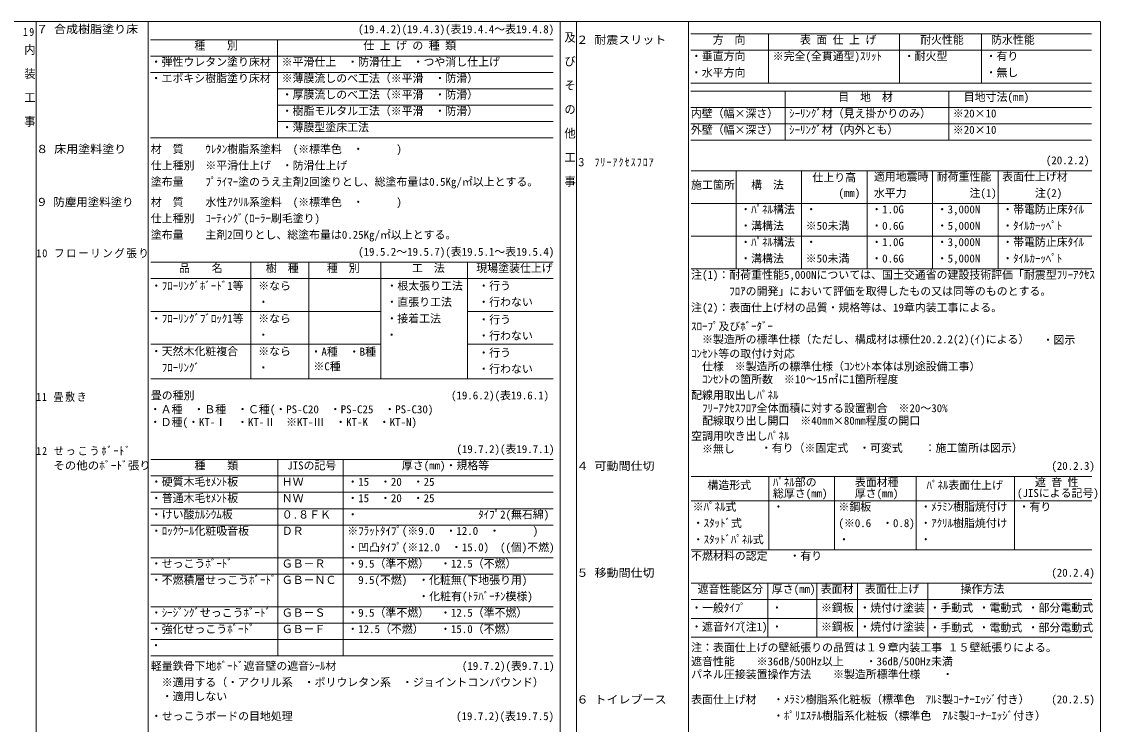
# Model space of a CAD drawing. Units: millimetres on the paper. Extents: x -398 to 394, y -286 to 284.
# Drawn here: x -1.5 to 393.8, y 26.6 to 284.4 of the extents above; entities that cross this region are included whole.
import ezdxf
from ezdxf.enums import TextEntityAlignment as Align

# ---------------------------------------------------------------- set-up
doc = ezdxf.new("R2010")
doc.units = ezdxf.units.MM
doc.layers.add('0-1', color=4, linetype='Continuous', lineweight=9)
doc.layers.add('0-F_ﾀｲﾄﾙ', color=5, linetype='Continuous', lineweight=9)
doc.layers.add('0-2_文字', color=7, linetype='Continuous')
doc.styles.add('@ＭＳ ゴシック', font='')
doc.styles.add('ＭＳ ゴシック', font='')
doc.styles.get('@ＭＳ ゴシック').set_extended_font_data('@MS Gothic')
doc.styles.get('ＭＳ ゴシック').set_extended_font_data('MS Gothic')

msp = doc.modelspace()

# ---------------------------------------------------------------- linework, layer by layer
at = {"layer": '0-1'}
for p, q in [((3.814, 284.35), (3.814, -263.15)), ((44.814, 284.234), (44.814, -263.15)), ((195.814, 284.35), (195.814, -263.15)), ((201.814, 284.35), (201.814, -263.15)), ((242.814, 284.35), (242.814, -263.15)), ((45.76, 277.707), (193.205, 277.707)), ((92.26, 277.707), (92.26, 241.707)), ((243.73, 279.802), (390.579, 279.802)), ((272.23, 279.802), (272.23, 261.802)), ((320.23, 279.802), (320.23, 261.802)), ((350.23, 279.802), (350.23, 261.802)), ((243.73, 273.802), (390.579, 273.802)), ((45.76, 271.707), (193.205, 271.707)), ((45.76, 265.707), (193.205, 265.707)), ((243.73, 261.802), (390.579, 261.802)), ((92.26, 259.707), (193.205, 259.707)), ((243.73, 258.802), (390.579, 258.802)), ((278.23, 258.802), (278.23, 240.802)), ((338.23, 258.802), (338.23, 240.802)), ((92.26, 253.707), (193.205, 253.707)), ((243.73, 252.802), (390.579, 252.802)), ((92.26, 247.707), (193.205, 247.707)), ((243.73, 246.802), (390.579, 246.802)), ((45.76, 241.707), (193.205, 241.707)), ((243.73, 240.802), (390.579, 240.802)), ((243.814, 229.618), (390.663, 229.618)), ((260.314, 229.618), (260.314, 193.618)), ((284.314, 229.618), (284.314, 193.618)), ((308.314, 229.618), (308.314, 193.618)), ((332.314, 229.618), (332.314, 193.618)), ((356.314, 229.618), (356.314, 193.618)), ((243.814, 217.618), (390.663, 217.618)), ((243.814, 205.618), (390.663, 205.618)), ((45.814, 196.082), (193.259, 196.082)), ((82.492, 196.082), (82.492, 153.315)), ((103.764, 196.082), (103.764, 153.315)), ((130.1, 196.082), (130.1, 153.315)), ((161.896, 196.082), (161.896, 153.315)), ((45.814, 190.082), (193.259, 190.082)), ((243.814, 193.618), (390.663, 193.618)), ((130.1, 178.082), (45.814, 178.082)), ((161.896, 178.082), (193.259, 178.082)), ((130.1, 166.082), (45.814, 166.082)), ((161.896, 166.082), (193.259, 166.082)), ((45.814, 153.315), (193.259, 153.315)), ((45.814, 123.71), (193.259, 123.71)), ((92.314, 123.71), (92.314, 51.71)), ((116.314, 123.71), (116.314, 51.71)), ((45.814, 117.71), (193.259, 117.71)), ((243.814, 117.565), (390.663, 117.565)), ((272.314, 117.565), (272.314, 90.565)), ((296.314, 117.565), (296.314, 90.565)), ((326.314, 117.565), (326.314, 90.565)), ((362.314, 117.565), (362.314, 90.565)), ((45.814, 111.71), (193.259, 111.71)), ((243.814, 108.565), (390.663, 108.565)), ((45.814, 105.71), (193.259, 105.71)), ((45.814, 99.71), (193.259, 99.71)), ((45.814, 87.71), (193.259, 87.71)), ((243.814, 90.565), (390.663, 90.565)), ((45.814, 81.71), (193.259, 81.71)), ((243.814, 78.395), (390.663, 78.395)), ((271.9, 78.395), (271.9, 58.603)), ((289.9, 78.395), (289.9, 58.603)), ((304.78, 78.395), (304.78, 58.603)), ((330.527, 78.395), (330.527, 58.603)), ((243.814, 72.395), (390.663, 72.395)), ((45.814, 69.71), (193.259, 69.71)), ((45.814, 63.71), (193.259, 63.71)), ((243.814, 65.438), (390.663, 65.438)), ((45.814, 57.71), (193.259, 57.71)), ((243.814, 58.603), (390.663, 58.603)), ((45.814, 51.71), (193.259, 51.71))]:
    msp.add_line(p, q, dxfattribs=at)
at = {"layer": '0-F_ﾀｲﾄﾙ', "color": 7}
msp.add_lwpolyline([(-398.185, -285.565), (-398.185, 284.35), (393.814, 284.35), (393.814, -285.565)], dxfattribs=at)

# ---------------------------------------------------------------- texts
at = {"layer": '0-2_文字', "style": 'ＭＳ ゴシック'}
for s, width, p in [('７ 合成樹脂塗り床', 1.1, (3.76, 279.207)), ('２ 耐震スリット', 1.1, (201.73, 275.302)), ('８ 床用塗料塗り', 1.1, (3.814, 235.238)), ('９ 防塵用塗料塗り', 1.05, (3.814, 215.813)), ('・', 0.95, (85.169, 179.158)), ('・', 0.95, (85.169, 167.082)), ('・', 0.95, (132.16, 167.082)), ('・', 0.95, (85.169, 155.082)), ('   その他のﾎﾞｰﾄﾞ張り', 1.05, (3.814, 119.21)), ('４ 可動間仕切', 1.1, (201.814, 119.005)), ('５ 移動間仕切', 1.1, (201.814, 79.835)), ('・', 0.95, (273.366, 67.034)), ('・', 0.95, (273.366, 60.077)), ('・', 0.95, (45.814, 53.21)), ('６ トイレブース', 1.1, (201.814, 33.363))]:
    msp.add_text(s, height=2.933, dxfattribs=dict(at, width=width)).set_placement(p, align=Align.BOTTOM_LEFT)
for s, p in [('\u3000\u3000\u3000\u3000\u3000\u3000\u3000\u3000\u3000\u3000\u3000\u3000\u3000\u3000\u3000 \u3000\u3000\u3000 (19.4.2)(19.4.3)(表19.4.4～表19.4.8)', (45.76, 279.207)), ('\u3000\u3000\u3000\u3000種\u3000\u3000別', (45.76, 273.207)), ('               仕 上 げ の 種 類', (93.76, 273.207)), ('\u3000\u3000方\u3000向', (243.73, 275.302)), ('\u3000\u3000 表 面 仕 上 げ', (273.73, 275.302)), ('\u3000 耐火性能', (321.73, 275.302)), (' 防水性能', (351.73, 275.302)), ('・垂直方向', (243.73, 269.302)), ('※完全(全貫通型)ｽﾘｯﾄ', (273.73, 269.302)), ('・耐火型', (321.73, 269.302)), ('・有り', (351.73, 269.302)), ('・弾性ウレタン塗り床材', (45.76, 267.207)), ('※平滑仕上\u3000・防滑仕上\u3000・つや消し仕上げ\u3000\u3000 ', (93.76, 267.207)), ('・エポキシ樹脂塗り床材', (45.76, 261.207)), ('※薄膜流しのべ工法（※平滑\u3000・防滑）', (93.76, 261.207)), ('・水平方向', (243.73, 263.302)), ('・無し', (351.73, 263.302)), ('・厚膜流しのべ工法（※平滑\u3000・防滑）', (93.76, 255.207)), ('\u3000\u3000\u3000 \u3000目\u3000地\u3000材', (279.73, 254.302)), ('\u3000目地寸法(㎜)', (339.73, 254.302)), ('・樹脂モルタル工法（※平滑\u3000・防滑）', (93.76, 249.207)), ('内壁（幅×深さ）', (243.73, 248.302)), ('ｼｰﾘﾝｸﾞ材（見え掛かりのみ）', (279.73, 248.302)), ('※20×10', (339.73, 248.302)), ('・薄膜型塗床工法', (93.76, 243.207)), ('外壁（幅×深さ）', (243.73, 242.302)), ('ｼｰﾘﾝｸﾞ材（内外とも）', (279.73, 242.302)), ('※20×10', (339.73, 242.302)), ('材\u3000質\u3000\u3000ｳﾚﾀﾝ樹脂系塗料\u3000(※標準色\u3000・\u3000\u3000\u3000)', (45.814, 235.238)), ('仕上種別\u3000※平滑仕上げ\u3000・防滑仕上げ', (45.814, 229.238)), ('\u3000\u3000\u3000\u3000\u3000\u3000\u3000\u3000\u3000\u3000\u3000\u3000\u3000\u3000\u3000\u3000\u3000\u3000\u3000\u3000\u3000\u3000\u3000\u3000\u3000\u3000\u3000\u3000\u3000\u3000 \u3000\u3000(20.2.2)', (243.814, 231.118)), (' 適用地震時', (308.794, 225.118)), ('耐荷重性能', (333.814, 225.118)), ('表面仕上げ材', (357.814, 225.118)), ('塗布量\u3000\u3000ﾌﾟﾗｲﾏｰ塗のうえ主剤2回塗りとし、総塗布量は0.5Kg/㎡以上とする。', (45.814, 223.238)), ('施工箇所', (243.814, 222.118)), ('\u3000構\u3000法', (261.814, 222.118)), (' 仕上り高', (286.268, 224.832)), ('(mm)', (297.814, 219.118)), (' 水平力', (308.794, 219.118)), ('注(1)', (345.814, 219.118)), ('注(2)', (369.814, 219.118)), ('材\u3000質\u3000\u3000水性ｱｸﾘﾙ系塗料\u3000(※標準色\u3000・\u3000\u3000\u3000)', (45.814, 215.813)), ('仕上種別\u3000ｺｰﾃｨﾝｸﾞ(ﾛｰﾗｰ刷毛塗り)', (45.814, 209.813)), ('・ﾊﾟﾈﾙ構法', (261.814, 213.118)), ('・\u3000', (285.814, 213.118)), ('・1.0G', (309.814, 213.118)), ('・3,000N', (333.814, 213.118)), ('・帯電防止床ﾀｲﾙ', (357.814, 213.118)), ('・溝構法\u3000', (261.814, 207.118)), ('※50未満', (285.814, 207.118)), ('・0.6G', (309.814, 207.118)), ('・5,000N', (333.814, 207.118)), ('・ﾀｲﾙｶｰｯﾍﾟﾄ', (357.814, 207.118)), ('塗布量\u3000\u3000主剤2回りとし、総塗布量は0.25Kg/㎡以上とする。', (45.814, 203.813)), (' \u3000\u3000\u3000\u3000\u3000\u3000\u3000\u3000\u3000\u3000\u3000\u3000\u3000 \u3000\u3000    \u3000(19.5.2～19.5.7)(表19.5.1～表19.5.4)', (45.814, 197.582)), ('・ﾊﾟﾈﾙ構法', (261.814, 201.118)), ('・\u3000', (285.814, 201.118)), ('・1.0G', (309.814, 201.118)), ('・3,000N', (333.814, 201.118)), ('・帯電防止床ﾀｲﾙ', (357.814, 201.118)), ('・溝構法\u3000', (261.814, 195.118)), ('※50未満', (285.814, 195.118)), ('・0.6G', (309.814, 195.118)), ('・5,000N', (333.814, 195.118)), ('・ﾀｲﾙｶｰｯﾍﾟﾄ', (357.814, 195.118)), ('品\u3000\u3000名', (56.156, 191.582)), ('樹\u3000種', (87.993, 191.582)), ('種\u3000別', (110.368, 191.582)), ('工\u3000法', (141.531, 191.582)), ('現場塗装仕上げ', (165.093, 191.582)), ('注(1)：耐荷重性能5,000Nについては、国土交通省の建設技術評価「耐震型ﾌﾘｰｱｸｾｽ', (243.814, 189.118)), ('・ﾌﾛｰﾘﾝｸﾞﾎﾞｰﾄﾞ1等', (45.814, 185.082)), ('※なら', (85.169, 185.082)), ('・根太張り工法', (132.16, 185.082)), ('・行う', (165.814, 185.082)), ('     \u3000ﾌﾛｱの開発」において評価を取得したもの又は同等のものとする。', (243.814, 183.118)), ('・直張り工法', (132.16, 179.158)), ('・行わない', (165.814, 179.158)), ('注(2)：表面仕上げ材の品質・規格等は、19章内装工事による。', (243.814, 177.118)), ('・ﾌﾛｰﾘﾝｸﾞﾌﾞﾛｯｸ1等', (45.814, 173.082)), ('※なら', (85.169, 173.082)), ('・接着工法', (132.16, 173.082)), ('・行う', (165.814, 172.714)), ('ｽﾛｰﾌﾟ及びﾎﾞｰﾀﾞｰ', (243.814, 170.219)), ('・行わない', (165.814, 166.79)), ('\u3000※製造所の標準仕様（ただし、構成材は標仕20.2.2(2)(ｲ)による）', (243.814, 165.478)), ('\u3000・図示', (368.616, 165.243)), ('・天然木化粧複合', (45.814, 161.082)), ('※なら', (85.169, 161.082)), ('・A種\u3000・B種', (104.35, 160.922)), ('・行う', (165.814, 160.546)), ('ｺﾝｾﾝﾄ等の取付け対応', (243.814, 160.214)), ('\u3000ﾌﾛｰﾘﾝｸﾞ', (45.814, 155.082)), ('※C種', (105.396, 155.547)), ('・行わない', (165.814, 154.622)), ('\u3000仕様\u3000※製造所の標準仕様（ｺﾝｾﾝﾄ本体は別途設備工事）', (243.814, 155.532)), ('\u3000ｺﾝｾﾝﾄの箇所数\u3000※10～15㎡に1箇所程度', (243.814, 150.828)), ('畳の種別\u3000\u3000\u3000\u3000\u3000\u3000\u3000\u3000\u3000\u3000\u3000\u3000\u3000 \u3000\u3000\u3000\u3000\u3000\u3000\u3000\u3000\u3000\u3000(19.6.2)(表19.6.1)', (45.814, 144.907)), ('配線用取出しﾊﾟﾈﾙ', (243.814, 145.024)), ('・Ａ種\u3000・Ｂ種\u3000・Ｃ種(・PS-C20\u3000・PS-C25\u3000・PS-C30)', (45.431, 139.799)), ('\u3000ﾌﾘｰｱｸｾｽﾌﾛｱ全体面積に対する設置割合\u3000※20～30%', (243.814, 140.214)), ('・Ｄ種(・KT-Ⅰ\u3000・KT-Ⅱ\u3000※KT-Ⅲ\u3000・KT-K\u3000・KT-N)', (45.431, 135.1)), ('\u3000配線取り出し開口\u3000※40㎜×80㎜程度の開口', (243.814, 135.63)), ('空調用吹き出しﾊﾟﾈﾙ', (243.814, 130.014)), ('\u3000\u3000\u3000\u3000\u3000\u3000\u3000\u3000\u3000\u3000\u3000\u3000\u3000\u3000\u3000 \u3000\u3000\u3000\u3000\u3000\u3000\u3000\u3000\u3000\u3000\u3000 \u3000(19.7.2)(表19.7.1)', (45.814, 125.21)), ('  ※無し', (243.814, 125.325)), ('\u3000・有り（※固定式\u3000・可変式\u3000\u3000：施工箇所は図示）', (265.363, 125.639)), ('\u3000\u3000\u3000\u3000種\u3000\u3000類', (45.814, 119.21)), (' JISの記号', (93.814, 119.21)), ('\u3000\u3000\u3000\u3000\u3000厚さ(mm)・規格等', (117.814, 119.21)), ('\u3000\u3000\u3000\u3000\u3000\u3000\u3000\u3000\u3000\u3000\u3000\u3000\u3000\u3000\u3000\u3000\u3000\u3000\u3000\u3000\u3000\u3000\u3000\u3000\u3000\u3000\u3000\u3000\u3000\u3000\u3000\u3000\u3000(20.2.3)', (243.814, 119.065)), ('・硬質木毛ｾﾒﾝﾄ板', (45.814, 113.21)), ('ＨＷ', (93.814, 113.21)), ('・15\u3000・20\u3000・25', (117.814, 113.21)), ('\u3000 構造形式', (243.814, 111.985)), ('ﾊﾟﾈﾙ部の', (273.814, 113.065)), ('\u3000 表面材種', (297.814, 113.065)), ('ﾊﾟﾈﾙ表面仕上げ', (330.083, 111.985)), ('   遮 音 性', (363.814, 113.065)), ('・普通木毛ｾﾒﾝﾄ板', (45.814, 107.21)), ('ＮＷ', (93.814, 107.21)), ('・15\u3000・20\u3000・25', (117.814, 107.21)), ('総厚さ(mm)', (273.814, 108.985)), ('   厚さ(mm)', (297.814, 108.985)), ('(JISによる記号)', (363.252, 109.113)), ('※ﾊﾟﾈﾙ式', (244.401, 104.065)), ('・\u3000', (273.814, 104.065)), ('※鋼板', (297.814, 104.065)), ('・ﾒﾗﾐﾝ樹脂焼付け', (327.814, 104.065)), ('・有り', (363.814, 104.065)), ('・けい酸ｶﾙｼｳﾑ板', (45.814, 101.21)), ('０.８ＦＫ', (93.814, 101.21)), ('・\u3000\u3000\u3000\u3000\u3000\u3000\u3000\u3000\u3000\u3000\u3000ﾀｲﾌﾟ2(無石綿)', (117.814, 101.21)), ('・ﾛｯｸｳｰﾙ化粧吸音板', (45.814, 95.21)), ('ＤＲ', (93.814, 95.21)), ('※ﾌﾗｯﾄﾀｲﾌﾟ(※9.0\u3000・12.0\u3000・\u3000\u3000\u3000)', (117.814, 95.21)), ('・ｽﾀｯﾄﾞ式', (244.401, 98.065)), ('(※0.6\u3000・0.8)', (297.814, 98.065)), ('・ｱｸﾘﾙ樹脂焼付け', (327.814, 98.065)), ('・ｽﾀｯﾄﾞﾊﾟﾈﾙ式', (244.401, 92.065)), ('・ \u3000', (297.814, 92.065)), ('・\u3000', (327.814, 92.065)), ('・凹凸ﾀｲﾌﾟ(※12.0\u3000・15.0)\u3000((個)不燃)', (117.814, 89.21)), ('・せっこうﾎﾞｰﾄﾞ', (45.814, 83.21)), ('ＧＢ－Ｒ', (93.814, 83.21)), ('・9.5（準不燃）\u3000・12.5（不燃）', (117.814, 83.21)), ('不燃材料の認定\u3000\u3000・有り', (243.814, 86.065)), ('\u3000\u3000\u3000\u3000\u3000\u3000\u3000\u3000\u3000\u3000\u3000\u3000\u3000\u3000\u3000  \u3000\u3000\u3000\u3000\u3000\u3000\u3000\u3000\u3000\u3000\u3000\u3000\u3000\u3000\u3000\u3000\u3000(20.2.4)', (243.814, 79.895)), ('・不燃積層せっこうﾎﾞｰﾄﾞ', (45.814, 77.21)), ('ＧＢ－ＮＣ', (93.814, 77.21)), ('\u30009.5(不燃)\u3000・化粧無(下地張り用)', (117.814, 77.21)), ('\u3000\u3000\u3000\u3000\u3000 \u3000・化粧有(ﾄﾗﾊﾞｰﾁﾝ模様)', (117.814, 71.21)), ('遮音性能区分', (246.219, 73.895)), ('厚さ(mm)', (273.4, 73.895)), (' 表面材', (289.323, 73.895)), (' 表面仕上げ', (305.482, 73.895)), ('\u3000\u3000\u3000操作方法', (330.581, 73.895)), ('・一般ﾀｲﾌﾟ', (243.814, 67.034)), ('※鋼板', (291.4, 67.034)), ('・焼付け塗装', (305.482, 67.034)), ('・手動式 ・電動式 ・部分電動式', (331.141, 67.034)), ('・ｼｰｼﾞﾝｸﾞせっこうﾎﾞｰﾄﾞ', (45.814, 65.21)), ('ＧＢ－Ｓ', (93.814, 65.21)), ('・9.5（準不燃）\u3000・12.5（準不燃）', (117.814, 65.21)), ('・強化せっこうﾎﾞｰﾄﾞ', (45.814, 59.21)), ('・12.5（不燃）\u3000 ・15.0（不燃）', (117.814, 59.21)), ('・遮音ﾀｲﾌﾟ', (243.814, 60.077)), ('(注1)', (261.814, 60.077)), ('※鋼板', (291.4, 60.077)), ('・焼付け塗装', (305.482, 60.077)), ('・手動式 ・電動式 ・部分電動式', (331.141, 59.777)), ('ＧＢ－Ｆ', (93.814, 59.21)), ('注：表面仕上げの壁紙張りの品質は１９章内装工事 １５壁紙張りによる。', (243.814, 52.48)), ('遮音性能\u3000\u3000※36dB/500Hz以上\u3000\u3000・36dB/500Hz未満', (243.814, 47.356)), ('軽量鉄骨下地ﾎﾞｰﾄﾞ遮音壁の遮音ｼｰﾙ材\u3000 \u3000\u3000\u3000\u3000\u3000\u3000\u3000\u3000\u3000\u3000(19.7.2)(表9.7.1)', (45.814, 45.697)), ('\u3000※適用する（・アクリル系\u3000・ポリウレタン系\u3000・ジョイントコンパウンド）', (45.814, 39.697)), ('パネル圧接装置操作方法\u3000\u3000※製造所標準仕様\u3000\u3000・ ', (243.814, 42.638)), ('\u3000・適用しない', (45.814, 34.546)), ('表面仕上げ材\u3000 ・ﾒﾗﾐﾝ樹脂系化粧板（標準色\u3000ｱﾙﾐ製ｺｰﾅｰｴｯｼﾞ付き）\u3000  (20.2.5)', (243.814, 33.422)), ('\u3000\u3000\u3000\u3000\u3000\u3000\u3000 ・ﾎﾟﾘｴｽﾃﾙ樹脂系化粧板（標準色\u3000ｱﾙﾐ製ｺｰﾅｰｴｯｼﾞ付き）', (243.814, 27.422)), ('・せっこうボードの目地処理                              (19.7.2)(表19.7.5)', (45.814, 27.286))]:
    msp.add_text(s, height=2.933, dxfattribs=at).set_placement(p, align=Align.BOTTOM_LEFT)
at = {"layer": '0-2_文字', "style": '@ＭＳ ゴシック', "width": 1.1}
for s, p in [('及\u3000び\u3000そ\u3000の\u3000他\u3000工\u3000事', (197.023, 280.846)), ('\u3000内\u3000装\u3000工\u3000事', (-0.937, 280.754))]:
    msp.add_text(s, height=2.933, rotation=270, dxfattribs=at).set_placement(p, align=Align.BOTTOM_LEFT)
at = {"layer": '0-2_文字', "char_height": 2.933, "attachment_point": 7, "style": 'ＭＳ ゴシック'}
for s, insert in [('\\T1.28;\\W0.9;19', (-1.017, 279.062)), ('\\T1.27;\\W0.85;３\\~ﾌﾘｰｱｸｾｽﾌﾛｱ', (201.814, 231.118)), ('\\T1.16;\\W0.95;10\\~フローリング張り', (3.814, 197.582)), ('\\T1.18;\\W0.9;11\\~畳敷き', (3.814, 144.907)), ('\\T1.21;\\W0.9;12\\~せっこうﾎﾞｰﾄﾞ', (3.814, 125.21))]:
    msp.add_mtext(s, dxfattribs=dict(at, insert=insert))

doc.saveas('drawing.dxf')
